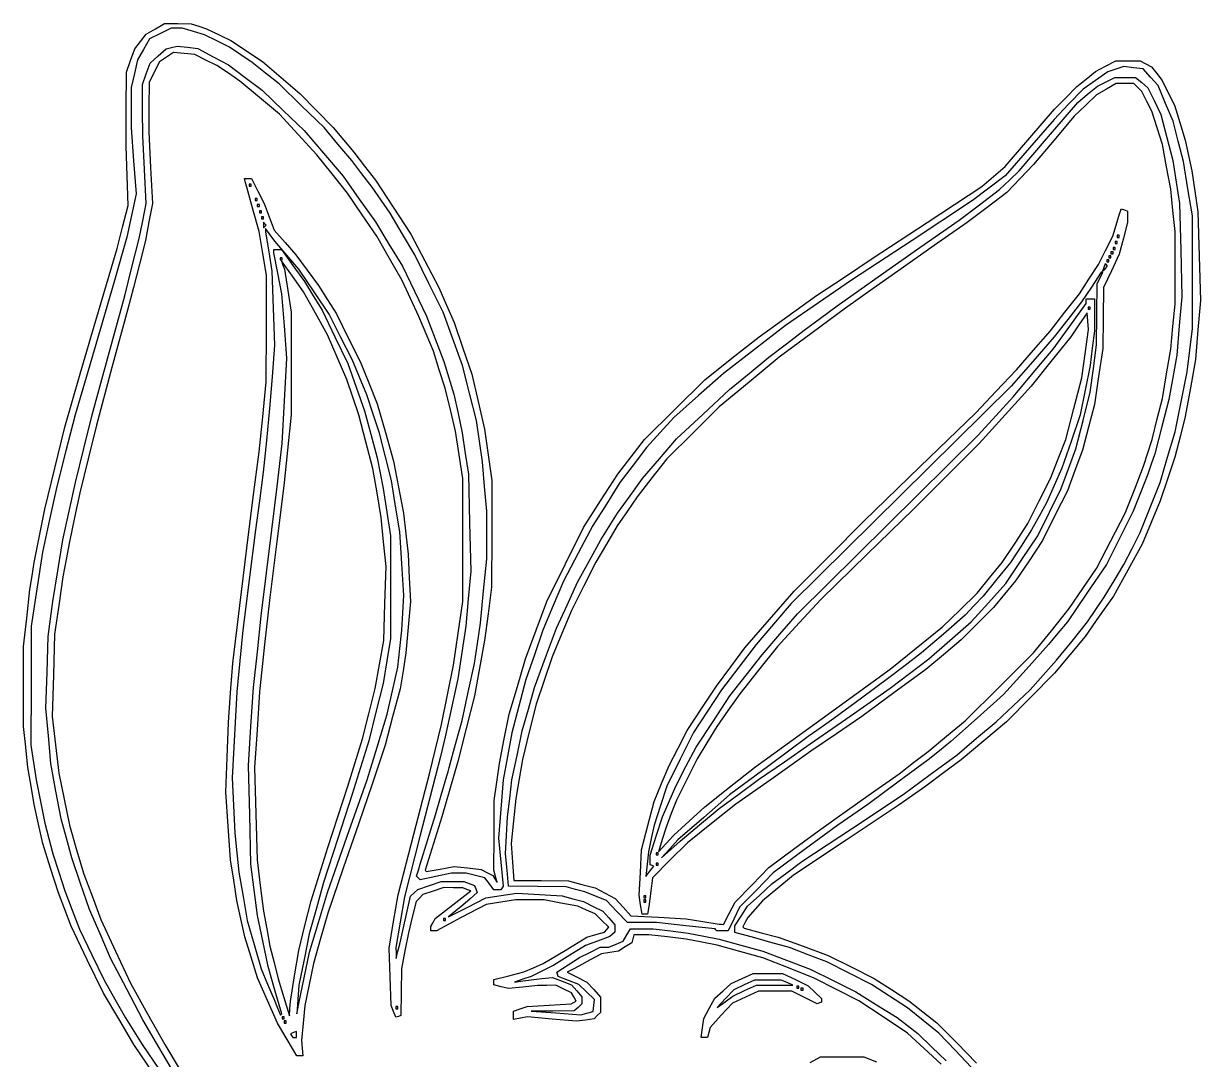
# Model space of a CAD drawing. Header units: millimetres. Extents: x 8 to 203, y 9 to 281.
# Drawn here: x 15.1 to 119.6, y 189.2 to 281.2 of the extents above; entities that cross this region are included whole.
import ezdxf

# ---------------------------------------------------------------- set-up
doc = ezdxf.new("R2010")
doc.units = ezdxf.units.MM
doc.layers.add('Capa_1', color=7, linetype='CONTINUOUS')

msp = doc.modelspace()

# ---------------------------------------------------------------- linework, layer by layer
at = {"layer": 'Capa_1', "color": 7}
for points in [[(28.403916, 185.40467), (24.924103, 190.5384), (23.574987, 192.81479), (22.22587, 195.09116), (20.781502, 198.067276), (19.337132, 201.043395), (18.777545, 202.528968), (18.217958, 204.01454), (17.526367, 206.199859), (16.834775, 208.385178), (16.449459, 210.11522), (16.064143, 211.845263), (15.78708, 213.484252), (15.510019, 215.123241), (15.317022, 216.944347), (15.124026, 218.765443), (15.122126, 222.316592), (15.120226, 225.86773), (15.405749, 228.403838), (15.691272, 230.939945), (15.883199, 232.137093), (16.075127, 233.33424), (16.535866, 235.701665), (16.996605, 238.069091), (17.888064, 241.711293), (18.779524, 245.353495), (20.162035, 250.088345), (21.544546, 254.823208), (22.484672, 258.010132), (23.424799, 261.197055), (23.910687, 263.109209), (24.396575, 265.021364), (24.314035, 267.661957), (24.231495, 270.302551), (24.240095, 273.58053), (24.248695, 276.858509), (24.631106, 277.894661), (25.013517, 278.930814), (25.5189, 279.588202), (26.024283, 280.24559), (26.826906, 280.712264), (27.629529, 281.178939), (28.818794, 281.172139), (30.008059, 281.165339), (30.694829, 280.944587), (31.381601, 280.723834), (32.482909, 280.181809), (33.584216, 279.639783), (34.960852, 278.720092), (36.337486, 277.800403), (37.989448, 276.387838), (39.64141, 274.975273), (41.123114, 273.458414), (42.604818, 271.941556), (43.524124, 270.848896), (44.443431, 269.756236), (45.409697, 268.509887), (46.375965, 267.263536), (47.94914, 264.878601), (49.522315, 262.493665), (50.765521, 260.115324), (52.008727, 257.736982), (52.677062, 256.189047), (53.345397, 254.641113), (54.138207, 252.350239), (54.931016, 250.059377), (55.493269, 247.615388), (56.055522, 245.171399), (56.377427, 242.895026), (56.699332, 240.618654), (56.694032, 235.883793), (56.688732, 231.148932), (56.375863, 228.781506), (56.062993, 226.414081), (55.611156, 223.955592), (55.15932, 221.497113), (54.428958, 218.583347), (53.698597, 215.669592), (52.976066, 213.211103), (52.253536, 210.752624), (51.522523, 208.385199), (50.791512, 206.017763), (50.839062, 205.963153), (50.886612, 205.908543), (52.124692, 206.122452), (53.362773, 206.336361), (54.556033, 206.215067), (55.74929, 206.093773), (56.267131, 205.828101), (56.784962, 205.562418), (56.980163, 205.243722), (57.175354, 204.925025), (57.035173, 205.471355), (56.894991, 206.017685), (56.904591, 209.113546), (56.914191, 212.209418), (57.143061, 213.848408), (57.371941, 215.487397), (57.81438, 217.672716), (58.25683, 219.858035), (58.974188, 222.316524), (59.691546, 224.775003), (60.645498, 227.324545), (61.59946, 229.874077), (63.22047, 233.152055), (64.841479, 236.430034), (66.361026, 238.79747), (67.880572, 241.164895), (69.07814, 242.712831), (70.275707, 244.260767), (72.946655, 246.907165), (75.617592, 249.553562), (78.026183, 251.459909), (80.434785, 253.366261), (82.982076, 255.199088), (85.529357, 257.031916), (88.007299, 258.677195), (90.48524, 260.322472), (95.349356, 263.522859), (100.21346, 266.723245), (101.245, 267.602315), (102.27654, 268.481384), (104.47062, 271.035365), (106.66471, 273.589345), (107.66077, 274.591084), (108.65682, 275.592822), (109.4828, 276.253689), (110.30878, 276.914554), (111.20799, 277.387299), (112.1072, 277.860045), (113.19029, 277.860045), (114.27337, 277.860045), (114.78487, 277.597615), (115.29638, 277.335185), (115.75955, 276.732593), (116.22272, 276.130001), (116.77615, 275.037342), (117.32958, 273.944681), (117.80644, 272.386603), (118.28331, 270.828524), (118.57268, 269.472844), (118.86205, 268.117165), (119.13675, 266.296065), (119.41146, 264.474966), (119.52097, 260.537327), (119.63049, 256.59969), (119.40555, 253.981841), (119.18063, 251.363995), (118.73265, 248.830152), (118.28467, 246.29632), (117.82239, 244.486973), (117.36011, 242.677616), (116.70673, 240.737543), (116.05336, 238.79747), (115.2475, 236.88531), (114.44164, 234.973161), (113.16951, 232.658709), (111.89738, 230.344257), (110.6452, 228.561231), (109.39302, 226.778215), (108.03075, 225.139226), (106.66849, 223.500237), (104.54229, 221.344104), (102.41608, 219.18797), (100.39702, 217.505337), (98.377954, 215.822703), (96.817761, 214.648474), (95.257578, 213.474256), (94.064496, 212.644983), (92.871414, 211.815709), (88.179529, 208.6906), (83.487644, 205.56548), (82.112519, 204.425763), (80.737394, 203.286036), (80.085381, 202.557589), (79.433367, 201.829153), (79.208461, 201.403807), (78.983544, 200.978461), (79.044274, 200.918371), (79.105004, 200.858281), (80.625243, 200.473301), (82.145482, 200.08831), (84.356848, 199.271954), (86.568224, 198.455609), (88.618482, 197.437166), (90.668741, 196.41872), (92.208371, 195.42388), (93.748012, 194.42904), (94.990222, 193.44569), (96.232432, 192.46234), (97.98642, 190.68082), (99.740409, 188.8993)], [(99.265413, 188.53669), (97.837975, 190.0409), (96.410537, 191.54511), (95.008786, 192.66674), (93.607047, 193.78838), (92.018278, 194.8259), (90.429519, 195.86341), (88.439032, 196.86708), (86.448546, 197.870743), (84.796585, 198.508085), (83.144624, 199.145427), (81.492663, 199.613393), (79.840702, 200.081349), (79.0606, 200.280138), (78.280509, 200.478926), (78.280509, 200.773963), (78.280509, 201.0697), (78.847052, 201.945637), (79.413584, 202.821575), (80.495475, 203.815352), (81.577377, 204.809129), (82.911652, 205.799555), (84.245928, 206.789982), (88.742931, 209.763339), (93.239945, 212.736697), (95.626109, 214.502462), (98.012283, 216.268237), (99.756011, 217.727539), (101.49975, 219.186842), (102.99711, 220.615532), (104.49446, 222.044222), (105.67483, 223.346798), (106.85519, 224.649375), (108.22897, 226.351607), (109.60274, 228.053849), (110.34761, 229.150097), (111.09247, 230.246356), (111.95996, 231.69964), (112.82745, 233.152923), (113.55332, 234.582544), (114.27918, 236.012154), (115.17011, 238.224735), (116.06104, 240.437327), (116.71759, 242.680035), (117.37416, 244.922743), (117.91019, 247.597003), (118.44623, 250.271263), (118.69168, 252.183412), (118.93713, 254.095569), (118.92713, 259.103592), (118.91713, 264.111614), (118.51924, 266.515634), (118.12135, 268.919654), (117.66067, 270.722768), (117.19999, 272.525881), (116.53783, 274.095255), (115.87567, 275.664628), (115.20341, 276.415927), (114.53113, 277.167226), (113.68102, 277.262156), (112.83092, 277.357086), (112.12084, 277.129935), (111.41076, 276.902783), (110.30865, 276.129799), (109.20654, 275.356817), (107.92248, 274.012316), (106.63842, 272.667815), (104.46108, 270.157901), (102.28373, 267.647987), (100.84001, 266.557602), (99.396283, 265.467219), (94.02334, 261.93273), (88.650397, 258.39824), (85.713577, 256.392241), (82.776756, 254.386241), (80.023481, 252.254098), (77.270216, 250.121948), (75.063592, 248.169351), (72.856968, 246.216764), (71.652805, 244.87498), (70.448654, 243.533196), (69.266184, 241.98526), (68.083714, 240.437324), (66.87643, 238.525175), (65.669146, 236.613016), (64.375603, 234.151228), (63.082049, 231.689439), (62.159688, 229.50743), (61.237326, 227.32541), (60.478608, 225.140091), (59.719879, 222.954772), (59.094555, 220.587346), (58.469231, 218.219921), (58.092956, 216.125655), (57.716681, 214.031389), (57.504283, 211.441326), (57.291896, 208.851253), (57.501737, 206.726239), (57.711588, 204.601226), (57.614208, 204.444872), (57.516828, 204.288507), (57.19538, 204.288507), (56.873625, 204.288507), (56.485054, 204.809964), (56.096474, 205.33141), (55.267946, 205.5384), (54.439417, 205.74539), (53.778711, 205.74539), (53.118047, 205.74539), (51.72488, 205.459882), (50.331713, 205.174373), (50.174209, 205.330645), (50.016703, 205.486916), (50.18012, 206.025893), (50.343535, 206.564879), (51.021959, 208.750198), (51.700383, 210.935517), (52.210646, 212.66557), (52.72091, 214.395613), (52.81806, 214.759826), (52.91522, 215.124049), (53.487694, 217.218315), (54.060167, 219.31258), (54.609026, 221.835264), (55.157885, 224.357947), (55.430111, 226.156166), (55.702335, 227.954385), (55.978117, 230.810544), (56.253898, 233.666703), (56.251798, 235.777248), (56.249698, 237.887792), (56.060496, 240.073111), (55.871282, 242.25843), (55.600689, 244.093602), (55.330084, 245.928773), (54.707881, 248.372163), (54.086688, 250.816576), (53.229302, 253.184002), (52.371489, 255.551432), (51.121014, 258.10097), (49.87054, 260.650509), (48.770342, 262.494874), (47.670146, 264.339239), (46.87895, 265.499688), (46.087753, 266.660137), (45.175288, 267.843851), (44.262823, 269.027565), (43.032775, 270.484445), (41.802728, 271.941324), (39.804363, 273.887993), (37.805997, 275.834662), (36.612913, 276.77739), (35.419831, 277.720118), (34.410298, 278.402469), (33.400766, 279.084819), (32.299458, 279.635597), (31.19815, 280.186375), (30.201192, 280.480015), (29.204232, 280.773656), (28.722932, 280.773656), (28.241633, 280.773656), (27.279919, 280.298177), (26.318207, 279.822699), (25.779923, 278.8876), (25.24164, 277.952502), (24.961859, 276.732063), (24.682079, 275.511624), (24.679379, 273.726474), (24.676679, 271.941324), (24.897923, 268.998794), (25.119167, 266.056262), (24.712368, 264.132757), (24.305569, 262.209251), (23.126085, 258.151902), (21.946603, 254.094552), (20.820914, 250.270246), (19.695227, 246.445938), (18.879046, 243.259012), (18.062867, 240.072087), (17.437497, 237.158332), (16.812128, 234.244566), (16.29933, 230.966588), (15.786532, 227.688609), (15.783232, 222.407429), (15.779832, 217.126238), (16.016626, 215.578302), (16.25342, 214.030366), (16.625367, 212.118217), (16.997314, 210.206057), (17.366581, 208.840238), (17.735848, 207.474409), (18.258649, 205.835419), (18.781449, 204.19643), (19.442461, 202.483049), (20.103475, 200.769678), (21.193175, 198.509543), (22.282875, 196.24941), (23.2319, 194.57751), (24.180926, 192.90563), (24.923776, 191.72191), (25.666626, 190.53819), (27.606403, 187.66222)], [(29.148963, 186.89607), (27.437099, 189.80983), (25.725235, 192.72358), (24.290819, 195.46646), (22.856402, 198.209333), (21.920665, 200.372975), (20.984929, 202.536617), (20.192757, 204.831191), (19.400585, 207.125766), (18.929072, 208.848062), (18.457559, 210.570358), (18.001329, 213.028847), (17.5451, 215.487326), (17.325342, 217.945815), (17.105583, 220.404294), (17.213049, 223.591219), (17.320513, 226.778144), (17.520907, 228.32608), (17.721299, 229.874006), (18.169108, 232.605655), (18.616916, 235.337303), (19.179478, 237.886846), (19.74204, 240.436388), (20.479525, 243.441196), (21.21701, 246.446015), (22.662127, 251.727206), (24.107244, 257.008388), (24.746329, 259.557927), (25.385413, 262.107466), (25.700405, 263.6554), (26.015397, 265.203334), (25.858876, 268.208148), (25.702355, 271.212962), (25.697255, 273.489336), (25.692155, 275.76571), (26.024007, 276.710402), (26.35586, 277.655095), (27.074497, 278.299243), (27.793135, 278.94339), (28.271985, 279.06263), (28.750836, 279.18187), (29.67058, 279.073795), (30.590325, 278.965721), (31.952543, 278.23672), (33.31476, 277.507719), (34.808873, 276.379279), (36.302985, 275.25084), (38.165935, 273.470587), (40.028885, 271.690335), (41.762456, 269.665138), (43.496026, 267.639941), (44.934427, 265.602143), (46.372827, 263.564345), (47.566047, 261.599583), (48.759266, 259.63482), (49.829536, 257.411055), (50.899805, 255.187289), (51.66922, 253.18408), (52.438636, 251.180877), (52.887325, 249.723994), (53.336014, 248.267111), (53.700438, 246.562738), (54.064863, 244.858365), (54.345968, 243.0116), (54.627072, 241.164824), (54.72976, 236.859953), (54.832448, 232.555071), (54.609571, 230.121879), (54.386693, 227.688687), (54.028717, 225.344314), (53.670739, 222.999942), (53.121672, 220.427347), (52.572605, 217.854751), (52.1325, 216.124709), (51.692394, 214.394666), (50.315451, 209.022422), (48.938507, 203.650178), (48.557551, 201.396517), (48.176594, 199.142846), (48.195574, 198.664868), (48.214534, 198.18688), (48.368482, 198.824274), (48.52243, 199.461657), (49.00135, 201.581664), (49.480269, 203.701682), (49.811667, 203.999239), (50.143064, 204.296796), (51.174307, 204.656397), (52.205551, 205.016007), (53.207719, 205.016007), (54.209888, 205.016007), (54.685419, 204.836631), (55.16095, 204.657255), (55.278493, 204.353348), (55.396037, 204.049441), (54.769024, 203.484422), (54.14201, 202.919415), (53.499581, 202.405456), (52.857152, 201.891487), (54.509113, 202.721474), (56.16107, 203.551461), (57.537708, 203.760685), (58.914346, 203.969898), (60.933408, 203.858109), (62.95247, 203.746319), (63.900264, 203.491248), (64.848046, 203.236177), (65.706896, 202.810614), (66.565746, 202.385051), (67.099388, 201.782035), (67.633029, 201.17903), (67.633029, 200.843444), (67.633029, 200.507859), (67.401368, 200.317096), (67.169697, 200.126343), (66.099557, 199.729097), (65.029418, 199.331851), (63.622799, 198.466287), (62.21619, 197.600733), (61.207698, 197.090208), (60.199205, 196.57968), (59.465003, 196.33244), (58.73079, 196.0852), (59.465003, 196.18697), (60.199205, 196.28873), (61.141203, 196.39607), (62.083211, 196.50341), (62.937714, 196.17963), (63.792205, 195.85586), (64.244212, 195.3229), (64.696209, 194.78995), (64.696209, 194.46793), (64.696209, 194.1459), (64.360538, 193.84451), (64.024879, 193.54312), (62.112042, 193.51672), (60.199205, 193.49032), (62.401823, 193.3421), (64.604431, 193.19389), (65.155088, 193.33342), (65.705745, 193.47295), (65.759865, 194.00937), (65.813985, 194.54578), (65.117414, 195.216), (64.420844, 195.88623), (63.511364, 196.23794), (62.601873, 196.58966), (62.536673, 196.78377), (62.471463, 196.97788), (63.485943, 197.62174), (64.500434, 198.265597), (65.418192, 198.727017), (66.335951, 199.188427), (66.71506, 199.188427), (67.094158, 199.188427), (67.734846, 199.454026), (68.375544, 199.719626), (68.692601, 200.272368), (69.009658, 200.82512), (70.024, 200.82612), (71.038352, 200.82712), (72.593719, 200.635385), (74.149086, 200.44365), (75.525724, 200.165774), (76.902361, 199.887909), (78.829646, 199.359264), (80.75694, 198.83062), (82.867781, 198.033935), (84.978621, 197.237261), (87.008433, 196.22544), (89.038256, 195.21362), (90.863012, 194.07821), (92.687768, 192.94279), (93.605526, 192.22878), (94.523285, 191.51477), (95.78821, 190.29789), (97.053124, 189.08102)], [(96.60577, 188.80369), (95.104975, 190.18128), (93.604191, 191.55886), (91.454558, 192.98715), (89.304935, 194.41545), (87.310911, 195.42741), (85.316898, 196.43936), (83.036246, 197.340592), (80.755594, 198.241827), (78.736532, 198.802274), (76.71747, 199.362721), (75.340832, 199.635301), (73.964195, 199.907872), (72.312234, 200.093112), (70.660273, 200.278342), (69.993364, 200.279342), (69.326456, 200.280342), (69.232906, 199.925272), (69.139356, 199.570201), (68.538602, 199.207726), (67.937847, 198.84525), (67.188259, 198.725239), (66.438672, 198.605227), (65.429135, 198.054792), (64.41961, 197.504366), (63.913787, 197.239501), (63.407953, 196.97463), (64.280888, 196.52691), (65.153812, 196.07918), (65.750358, 195.41777), (66.346894, 194.75636), (66.346894, 194.07127), (66.346894, 193.38618), (66.069376, 193.11084), (65.791858, 192.8355), (65.011447, 192.71938), (64.231035, 192.60328), (62.056385, 192.80406), (59.881735, 193.00484), (59.259736, 192.88907), (58.637746, 192.7733), (58.637746, 193.13997), (58.637746, 193.50665), (59.234282, 193.71754), (59.830828, 193.92844), (61.79063, 194.03511), (63.750442, 194.14177), (63.966313, 194.27414), (64.182184, 194.40651), (63.986024, 194.77015), (63.789875, 195.13378), (63.095211, 195.4692), (62.400547, 195.80461), (61.574567, 195.79661), (60.748587, 195.78861), (59.463727, 195.64776), (58.178867, 195.50691), (57.536432, 195.67496), (56.894008, 195.843), (56.894008, 196.07975), (56.894008, 196.31652), (58.226333, 196.65221), (59.558669, 196.98791), (60.408974, 197.361087), (61.259289, 197.734267), (63.206551, 198.902921), (65.153812, 200.071586), (65.936088, 200.297088), (66.718363, 200.522591), (66.902154, 200.742323), (67.085955, 200.962044), (66.48699, 201.552566), (65.888015, 202.143088), (65.110225, 202.479636), (64.332434, 202.816173), (62.841442, 203.096789), (61.35046, 203.377406), (60.07521, 203.377406), (58.799897, 203.377406), (57.496977, 203.176838), (56.194058, 202.976271), (53.986229, 201.811009), (51.778397, 200.645757), (51.538182, 200.645757), (51.296861, 200.645757), (51.296861, 200.839078), (51.296861, 201.03316), (51.482346, 201.37702), (51.667832, 201.720879), (53.251048, 202.94744), (54.834263, 204.17399), (54.488084, 204.308853), (54.141905, 204.443706), (53.291115, 204.456526), (52.440324, 204.469346), (51.506032, 204.169969), (50.571739, 203.870602), (50.278852, 203.549505), (49.985964, 203.228409), (49.638128, 201.847408), (49.290291, 200.466416), (48.982925, 198.871206), (48.67556, 197.276006), (48.6515, 195.19561), (48.62744, 193.11521), (48.403088, 193.04111), (48.178736, 192.96691), (47.968722, 193.48253), (47.758707, 193.99813), (47.672407, 196.54766), (47.586107, 199.097205), (47.986995, 201.46463), (48.387884, 203.832066), (49.77176, 209.2043), (51.155636, 214.576544), (51.693257, 216.761863), (52.230876, 218.947182), (52.765387, 221.587778), (53.299899, 224.228373), (53.716454, 227.051075), (54.133008, 229.873777), (54.137508, 235.337075), (54.142008, 240.800372), (53.808996, 242.894638), (53.475982, 244.988904), (53.022353, 246.901053), (52.568724, 248.813212), (52.039509, 250.452201), (51.510295, 252.091191), (50.873378, 253.639126), (50.236462, 255.18706), (49.489046, 256.783135), (48.741629, 258.379209), (47.615889, 260.334278), (46.490148, 262.289346), (45.193472, 264.2015), (43.896797, 266.113655), (42.524656, 267.824508), (41.152517, 269.535362), (39.498482, 271.340038), (37.844447, 273.144715), (36.081458, 274.61067), (34.318467, 276.076625), (33.308935, 276.760865), (32.299403, 277.445104), (31.310556, 277.941328), (30.321709, 278.437552), (29.383267, 278.530272), (28.444825, 278.622992), (27.814932, 278.195848), (27.18504, 277.768703), (26.727708, 276.858153), (26.270376, 275.947603), (26.256286, 273.762284), (26.242196, 271.576965), (26.403338, 268.390042), (26.56448, 265.203118), (26.253085, 263.564129), (25.94169, 261.925139), (25.417448, 259.830876), (24.893206, 257.736612), (24.618296, 256.735007), (24.343385, 255.733403), (22.97199, 250.634322), (21.600597, 245.535248), (20.861248, 242.530429), (20.121901, 239.525621), (19.655284, 237.340302), (19.188668, 235.154983), (18.905872, 233.607047), (18.623077, 232.059111), (18.247007, 229.509579), (17.870937, 226.960036), (17.766981, 223.317835), (17.663024, 219.675633), (17.959624, 217.152618), (18.256223, 214.629594), (18.723529, 212.326704), (19.190836, 210.023814), (19.834621, 207.838495), (20.478407, 205.653176), (21.229828, 203.649963), (21.981251, 201.646751), (23.294515, 198.824049), (24.607781, 196.00135), (26.142283, 193.2697), (27.676787, 190.53805), (29.037033, 188.26871)], [(84.977533, 188.95789), (85.895292, 189.44556), (87.822576, 189.44556), (89.749871, 189.44556), (90.851174, 188.99992)]]:
    msp.add_lwpolyline(points, dxfattribs=at)
for points in [[(77.186773, 200.645295), (76.688248, 200.645295), (76.608448, 200.724515), (76.528648, 200.803735), (73.924333, 201.088737), (71.320019, 201.373749), (70.03762, 201.373749), (68.755222, 201.373749), (67.81658, 202.358425), (66.87795, 203.343101), (65.924797, 203.715494), (64.971634, 204.087878), (64.145653, 204.316049), (63.319673, 204.544209), (60.749953, 204.565929), (58.180245, 204.587749), (58.054415, 206.031083), (57.928585, 207.474418), (58.017445, 209.113407), (58.106305, 210.752396), (58.296925, 212.391386), (58.487556, 214.030375), (58.942738, 216.215694), (59.397931, 218.401013), (59.95123, 220.313162), (60.50453, 222.225321), (61.024981, 223.682204), (61.545433, 225.139076), (62.003417, 226.322789), (62.461412, 227.506512), (63.393938, 229.550815), (64.326463, 231.595117), (65.36058, 233.466176), (66.394707, 235.337235), (67.132148, 236.520948), (67.86959, 237.704661), (68.978437, 239.252597), (70.087284, 240.800533), (71.602281, 242.551715), (73.117289, 244.302887), (75.46875, 246.497969), (77.820223, 248.69304), (79.563951, 250.124916), (81.30769, 251.556801), (82.867883, 252.752182), (84.428066, 253.947567), (85.896471, 255.036299), (87.364887, 256.12503), (89.292171, 257.48707), (91.219466, 258.84911), (94.706933, 261.287673), (98.194411, 263.726237), (99.996057, 265.080041), (101.7977, 266.433847), (102.66248, 267.275434), (103.52726, 268.117021), (106.12998, 271.143792), (108.7327, 274.170563), (109.61252, 274.898099), (110.49235, 275.625637), (111.26514, 276.01433), (112.03792, 276.403023), (112.9489, 276.403023), (113.85988, 276.403023), (114.41538, 275.939282), (114.97086, 275.475543), (115.53809, 274.284439), (116.1053, 273.093336), (116.63451, 271.056982), (117.16372, 269.020628), (117.46722, 267.111945), (117.77072, 265.203262), (117.87321, 261.067284), (117.97571, 256.931305), (117.75272, 254.329217), (117.52973, 251.727128), (117.17452, 249.766608), (116.81931, 247.806088), (116.19493, 245.39597), (115.57054, 242.985852), (115.25962, 242.075299), (114.9487, 241.164756), (114.30287, 239.525767), (113.65702, 237.886778), (112.47026, 235.519342), (111.28349, 233.151916), (109.54666, 230.602374), (107.80983, 228.052842), (106.9743, 227.051236), (106.13877, 226.049629), (104.14238, 223.827058), (102.14599, 221.604486), (99.803072, 219.520997), (97.460166, 217.437508), (96.450629, 216.628433), (95.441104, 215.819348), (92.763955, 213.832197), (90.086806, 211.845056), (88.752073, 210.934503), (87.41735, 210.02396), (84.546054, 207.909672), (81.674748, 205.795383), (80.19228, 204.259113), (78.709811, 202.722833), (78.197563, 201.684057), (77.685315, 200.645291)], [(77.085981, 201.217387), (77.269527, 201.192467), (77.7918, 202.184176), (78.314074, 203.175885), (79.810862, 204.718805), (81.307661, 206.261725), (83.610975, 207.96072), (85.9143, 209.659715), (86.639574, 210.172525), (87.364848, 210.685346), (90.118123, 212.635482), (92.871388, 214.585618), (94.156248, 215.570284), (95.441107, 216.55495), (97.093068, 217.921245), (98.745029, 219.287529), (101.7819, 222.304345), (104.81877, 225.321171), (106.3916, 227.281556), (107.96443, 229.241942), (109.17663, 231.025578), (110.38882, 232.809203), (111.66935, 235.256926), (112.94986, 237.704639), (113.76012, 239.798904), (114.57039, 241.89317), (114.94977, 243.076883), (115.32914, 244.260596), (115.79206, 246.081691), (116.25496, 247.902798), (116.62875, 250.088117), (117.00253, 252.273436), (117.18885, 254.276643), (117.37518, 256.279852), (117.37533, 259.493008), (117.37549, 262.706164), (117.1885, 264.592086), (117.00153, 266.478008), (116.62839, 268.455998), (116.25526, 270.433989), (115.78444, 271.916087), (115.31363, 273.398184), (114.86988, 274.269426), (114.42613, 275.140667), (114.06529, 275.498668), (113.70446, 275.856669), (112.92436, 275.855269), (112.14427, 275.853869), (111.27841, 275.354552), (110.41256, 274.855236), (109.41679, 273.899119), (108.42102, 272.943001), (106.61162, 270.806368), (104.80223, 268.669735), (103.61221, 267.424325), (102.42221, 266.178917), (100.67539, 264.854926), (98.928574, 263.530936), (95.991754, 261.472895), (93.054944, 259.414855), (90.577002, 257.66879), (88.099061, 255.922727), (85.16224, 253.736234), (82.225409, 251.549739), (79.563923, 249.350737), (76.902425, 247.151746), (74.571111, 244.845309), (72.239797, 242.538871), (70.922431, 240.850281), (69.605064, 239.16169), (68.723446, 237.868132), (67.841817, 236.574574), (66.883934, 234.965577), (65.926061, 233.356591), (64.853258, 231.216571), (63.780455, 229.076541), (62.927817, 227.016829), (62.075168, 224.957116), (61.358162, 222.862851), (60.641167, 220.768595), (60.027819, 218.310106), (59.41446, 215.851627), (59.123698, 214.121575), (58.832936, 212.391532), (58.629574, 210.38833), (58.4262, 208.385117), (58.546575, 206.746128), (58.66695, 205.107139), (61.085066, 205.095349), (63.503182, 205.083559), (64.696264, 204.761398), (65.889345, 204.439247), (66.768268, 203.966482), (67.64718, 203.493717), (68.35431, 202.732599), (69.061439, 201.971481), (71.513522, 201.836773), (73.965605, 201.702055), (75.43402, 201.47225), (76.902425, 201.242445)], [(39.658078, 189.53659), (39.400546, 189.53659), (38.543032, 190.98779), (37.685517, 192.43899), (36.788076, 194.4532), (35.890635, 196.46742), (35.324994, 198.286019), (34.759352, 200.104622), (34.405085, 201.715057), (34.05082, 203.325501), (33.78195, 205.126791), (33.513079, 206.928082), (33.295589, 209.932901), (33.0781, 212.937709), (33.196562, 216.033581), (33.315024, 219.129453), (33.510424, 221.770049), (33.705823, 224.410634), (34.325461, 229.509718), (34.9451, 234.608793), (35.489229, 238.888377), (36.033358, 243.167962), (36.355142, 246.263824), (36.676927, 249.359696), (36.685127, 254.094555), (36.693327, 258.829413), (36.36802, 260.775297), (36.042713, 262.721181), (35.488368, 264.69066), (34.934025, 266.66014), (34.839855, 267.039535), (34.745675, 267.418931), (35.049352, 267.418931), (35.353029, 267.418931), (35.915476, 266.31348), (36.477923, 265.20803), (36.92627, 264.026236), (37.374616, 262.844443), (38.339726, 261.747478), (39.304836, 260.650512), (40.308186, 259.284688), (41.311536, 257.918863), (42.104291, 256.659513), (42.897047, 255.400162), (43.960456, 253.290479), (45.023864, 251.180792), (45.780301, 249.294726), (46.536736, 247.40865), (47.259188, 244.872418), (47.981639, 242.336197), (48.428111, 240.020431), (48.874582, 237.704665), (49.069462, 235.883559), (49.26434, 234.062463), (49.369905, 231.968197), (49.47547, 229.873931), (49.275514, 227.597559), (49.075558, 225.321187), (48.817019, 223.720123), (48.558481, 222.119048), (47.897022, 219.622644), (47.235564, 217.126241), (46.063814, 213.666156), (44.892065, 210.20606), (43.514691, 206.199646), (42.137317, 202.193231), (41.498627, 199.969594), (40.859936, 197.745946), (40.484766, 195.87212), (40.109596, 193.99828), (39.951275, 192.45035), (39.792955, 190.90241), (39.854225, 190.2195), (39.915505, 189.53659)], [(35.236213, 266.751195), (35.327993, 266.751195), (35.327993, 266.842245), (35.327993, 266.933295), (35.236213, 266.933295), (35.144433, 266.933295), (35.144433, 266.842245), (35.144433, 266.751195)], [(35.786867, 265.476425), (35.878647, 265.476425), (35.878647, 265.567475), (35.878647, 265.658525), (35.786867, 265.658525), (35.695087, 265.658525), (35.695087, 265.567475), (35.695087, 265.476425)], [(35.970419, 264.930095), (36.062199, 264.930095), (36.062199, 265.021145), (36.062199, 265.112195), (35.970419, 265.112195), (35.878639, 265.112195), (35.878639, 265.021145), (35.878639, 264.930095)], [(36.153969, 264.383765), (36.245749, 264.383765), (36.245749, 264.474815), (36.245749, 264.565865), (36.153969, 264.565865), (36.062189, 264.565865), (36.062189, 264.474815), (36.062189, 264.383765)], [(70.289691, 202.102167), (70.04175, 202.102167), (69.912553, 202.956944), (69.783357, 203.811711), (69.892384, 205.825173), (70.001412, 207.838635), (70.559613, 209.985439), (71.117803, 212.132233), (71.778255, 213.718684), (72.438706, 215.305145), (73.247459, 216.861789), (74.056211, 218.418433), (75.351363, 220.39246), (76.646504, 222.366487), (77.91535, 224.063527), (79.184196, 225.760567), (81.366325, 228.272526), (83.548455, 230.784484), (86.649738, 233.900079), (89.751022, 237.015684), (94.720351, 241.821866), (99.689669, 246.628047), (101.49464, 248.540207), (103.2996, 250.452355), (104.80015, 252.182398), (106.3007, 253.912446), (107.59224, 255.551435), (108.88378, 257.190424), (109.72576, 258.484549), (110.56775, 259.778672), (111.20109, 261.034087), (111.83445, 262.289501), (112.14442, 263.291106), (112.45439, 264.292711), (112.52179, 264.517278), (112.58919, 264.741845), (112.87146, 264.634377), (113.15374, 264.526908), (113.15374, 264.029192), (113.15374, 263.531477), (112.78877, 262.115688), (112.42381, 260.699899), (111.71719, 259.218326), (111.01056, 257.736754), (110.98336, 255.039363), (110.95606, 252.341969), (110.58658, 249.849226), (110.21709, 247.356483), (109.68091, 245.338419), (109.14471, 243.320355), (108.47704, 241.514111), (107.80937, 239.707867), (106.71328, 237.492617), (105.6172, 235.277358), (104.41141, 233.486192), (103.20561, 231.695037), (102.22997, 230.511325), (101.25433, 229.327602), (99.816062, 227.891145), (98.377799, 226.454698), (96.816082, 225.138956), (95.254375, 223.823214), (92.410611, 221.749499), (89.566837, 219.675783), (87.305864, 218.127847), (85.044891, 216.579911), (81.707802, 214.233263), (78.370712, 211.886625), (76.218778, 210.1731), (74.066854, 208.459563), (72.516388, 206.900365), (70.965922, 205.341176), (70.851972, 204.404581), (70.738022, 203.467997), (70.637763, 202.785087), (70.537504, 202.102167)], [(36.337521, 263.837435), (36.429301, 263.837435), (36.429301, 263.928485), (36.429301, 264.019535), (36.337521, 264.019535), (36.245741, 264.019535), (36.245741, 263.928485), (36.245741, 263.837435)], [(36.551664, 263.169699), (36.674032, 263.291106), (36.551664, 263.412512), (36.429297, 263.533919), (36.429297, 263.291106), (36.429297, 263.048293)], [(37.994957, 193.21676), (38.046717, 193.26986), (37.439247, 195.36412), (36.831776, 197.458389), (36.366528, 199.734761), (35.90128, 202.011133), (35.604946, 204.287516), (35.308612, 206.563888), (35.201307, 210.934526), (35.094, 215.305164), (35.312818, 218.765249), (35.531635, 222.225334), (35.881797, 225.412259), (36.231957, 228.599185), (36.706229, 232.423493), (37.180501, 236.247801), (37.628448, 240.07211), (38.076396, 243.896418), (38.288129, 247.688179), (38.499862, 251.47994), (38.28511, 254.335191), (38.069933, 257.190443), (37.709088, 259.011542), (37.348242, 260.832641), (37.347632, 260.969224), (37.347021, 261.105806), (37.68462, 261.105806), (38.02222, 261.105806), (39.040514, 259.694454), (40.05881, 258.283103), (40.844655, 257.008333), (41.6305, 255.733564), (42.771989, 253.366135), (43.913478, 250.998705), (44.656017, 248.904439), (45.398554, 246.810173), (45.954953, 244.715918), (46.511353, 242.621652), (46.783354, 241.255822), (47.055357, 239.890003), (47.377596, 237.795737), (47.699835, 235.701471), (47.708735, 231.148727), (47.717635, 226.595972), (47.383878, 224.59277), (47.050121, 222.589557), (46.413994, 220.040015), (45.777867, 217.490483), (45.036759, 215.123047), (44.295653, 212.755622), (43.031625, 208.84026), (41.767598, 204.924899), (41.127222, 202.648516), (40.486847, 200.372144), (40.030427, 198.095772), (39.574008, 195.8194), (39.481988, 194.54463), (39.389968, 193.26986), (39.475778, 193.72513), (39.561588, 194.18041), (40.035272, 196.45678), (40.508956, 198.733155), (41.310178, 201.381838), (42.111401, 204.030521), (43.869691, 209.030455), (45.627983, 214.030388), (46.517142, 216.944153), (47.4063, 219.857909), (47.876005, 221.952174), (48.345708, 224.04644), (48.527162, 225.685429), (48.708614, 227.324419), (48.803164, 228.862468), (48.897714, 230.400516), (48.719621, 233.233106), (48.541529, 236.065695), (48.161994, 238.342067), (47.782459, 240.618439), (47.250987, 242.712705), (46.719516, 244.806971), (46.160266, 246.508727), (45.601014, 248.210484), (44.945421, 249.786706), (44.289826, 251.362928), (43.278597, 253.366135), (42.267367, 255.369344), (40.924142, 257.372553), (39.580918, 259.375762), (38.509842, 260.618285), (37.438766, 261.860808), (37.025776, 262.420788), (36.612784, 262.980767), (36.616084, 262.817254), (36.619384, 262.653741), (36.895434, 260.923696), (37.171485, 259.193652), (37.28416, 255.915673), (37.396833, 252.637695), (37.184624, 249.814992), (36.972415, 246.99229), (36.692752, 244.169588), (36.413089, 241.346875), (36.063304, 238.797344), (35.713518, 236.247801), (35.16065, 231.78611), (34.607783, 227.324419), (34.32739, 224.59277), (34.046997, 221.861121), (33.846742, 218.036813), (33.646488, 214.212505), (33.760297, 211.754016), (33.874105, 209.295537), (34.061061, 207.565494), (34.248018, 205.835442), (34.60896, 203.694594), (34.969901, 201.553747), (35.593495, 199.41501), (36.21709, 197.276282), (36.791314, 195.91045), (37.365539, 194.54463), (37.654575, 193.85416), (37.943612, 193.16369)], [(112.32825, 262.198446), (112.41995, 262.198446), (112.41995, 262.289496), (112.41995, 262.380546), (112.32825, 262.380546), (112.23655, 262.380546), (112.23655, 262.289496), (112.23655, 262.198446)], [(111.96115, 261.105787), (112.05285, 261.105787), (112.05285, 261.196837), (112.05285, 261.287887), (111.96115, 261.287887), (111.86945, 261.287887), (111.86945, 261.196837), (111.86945, 261.105787)], [(112.1447, 261.652116), (112.2364, 261.652116), (112.2364, 261.743166), (112.2364, 261.834216), (112.1447, 261.834216), (112.053, 261.834216), (112.053, 261.743166), (112.053, 261.652116)], [(37.989483, 260.195238), (38.081263, 260.195238), (38.081263, 260.286288), (38.081263, 260.377338), (37.989483, 260.377338), (37.897703, 260.377338), (37.897703, 260.286288), (37.897703, 260.195238)], [(111.59404, 260.377347), (111.68574, 260.377347), (111.68574, 260.468397), (111.68574, 260.559447), (111.59404, 260.559447), (111.50234, 260.559447), (111.50234, 260.468397), (111.50234, 260.377347)], [(111.7776, 260.741568), (111.8693, 260.741568), (111.8693, 260.832618), (111.8693, 260.923668), (111.7776, 260.923668), (111.6859, 260.923668), (111.6859, 260.832618), (111.6859, 260.741568)], [(38.77721, 193.72511), (38.8312, 194.3625), (39.196149, 196.63357), (39.561099, 198.904651), (40.112165, 201.095266), (40.663232, 203.28589), (41.404161, 205.653316), (42.145092, 208.020741), (43.033864, 210.75239), (43.922636, 213.484039), (44.569769, 215.578305), (45.216902, 217.67257), (45.78273, 219.90838), (46.34856, 222.14419), (46.727203, 224.279018), (47.105845, 226.413846), (47.206253, 229.691825), (47.306661, 232.969803), (47.093197, 235.155122), (46.879735, 237.340441), (46.509417, 239.507175), (46.1391, 241.673899), (45.516276, 244.05992), (44.893452, 246.445941), (44.354217, 248.008863), (43.814983, 249.571785), (42.96853, 251.561397), (42.122075, 253.551004), (41.046199, 255.461769), (39.970321, 257.372534), (39.000636, 258.738358), (38.03095, 260.104182), (38.15805, 259.74372), (38.285149, 259.383257), (38.581144, 257.467345), (38.877139, 255.551435), (38.879339, 250.998685), (38.881539, 246.445941), (38.565224, 243.296516), (38.248907, 240.147103), (37.613171, 235.192634), (36.977435, 230.238155), (36.530481, 226.049623), (36.083529, 221.861102), (35.863607, 218.49207), (35.643686, 215.123028), (35.750427, 211.02556), (35.857167, 206.928082), (36.137009, 204.65171), (36.41685, 202.375337), (36.710001, 200.827401), (37.003152, 199.279465), (37.363925, 197.822593), (37.724698, 196.36571), (38.223946, 194.72672), (38.723193, 193.08773)], [(111.15794, 259.418235), (111.38602, 259.642837), (111.28331, 259.744781), (111.1806, 259.846724), (111.05527, 259.520178), (110.92996, 259.193632)], [(111.4105, 260.013127), (111.5022, 260.013127), (111.5022, 260.104177), (111.5022, 260.195227), (111.4105, 260.195227), (111.3188, 260.195227), (111.3188, 260.104177), (111.3188, 260.013127)], [(70.73743, 205.926486), (71.102848, 206.381752), (70.928359, 206.442462), (70.75387, 206.503172), (70.75387, 206.926853), (70.75387, 207.350534), (71.309023, 209.051463), (71.864166, 210.752413), (72.45059, 212.118232), (73.037004, 213.484061), (73.941828, 215.214104), (74.846641, 216.944146), (76.347734, 219.220519), (77.848838, 221.496891), (79.283574, 223.317997), (80.718311, 225.139093), (82.289447, 226.960188), (83.860572, 228.781295), (91.869409, 236.703071), (99.878247, 244.624857), (101.45225, 246.3549), (103.02625, 248.084942), (104.78856, 250.179208), (106.55087, 252.273474), (108.01704, 254.307315), (109.48319, 256.34116), (109.48319, 256.538162), (109.48319, 256.735162), (109.8503, 256.735162), (110.21741, 256.735162), (110.21741, 255.319033), (110.21741, 253.902904), (110.02573, 252.359749), (109.83407, 250.816591), (109.39025, 248.631272), (108.94644, 246.445953), (108.13791, 244.078528), (107.32938, 241.711092), (106.64094, 240.175959), (105.95251, 238.640817), (105.29611, 237.444311), (104.6397, 236.247794), (103.69926, 234.790922), (102.75882, 233.334039), (101.54834, 231.846781), (100.33786, 230.359533), (99.54166, 229.506008), (98.745448, 228.652482), (96.803365, 226.98684), (94.861282, 225.321199), (93.407665, 224.201226), (91.954049, 223.081252), (89.520835, 221.287471), (87.087632, 219.493689), (85.94159, 218.686031), (84.795548, 217.878383), (81.30807, 215.290151), (77.820593, 212.701918), (75.526207, 210.702604), (73.231811, 208.703291), (72.497768, 207.906751), (71.763726, 207.110211), (72.589546, 207.856715), (73.415367, 208.60323), (75.159106, 210.048033), (76.902834, 211.492836), (78.646573, 212.77903), (80.390312, 214.065224), (82.684708, 215.646948), (84.979093, 217.228672), (88.521186, 219.705457), (92.063268, 222.182252), (93.78393, 223.482108), (95.504591, 224.781954), (97.385592, 226.417406), (99.266582, 228.052848), (100.80471, 229.764812), (102.34284, 231.476776), (103.77081, 233.596277), (105.19878, 235.715768), (106.2237, 237.802887), (107.24862, 239.889996), (107.9072, 241.658057), (108.56577, 243.426117), (109.20109, 245.937641), (109.83641, 248.449166), (110.12307, 250.547031), (110.40972, 252.644906), (110.43482, 255.372946), (110.46002, 258.100986), (110.71054, 258.601789), (110.96107, 259.102592), (110.89147, 259.102592), (110.82187, 259.102592), (109.94236, 257.782294), (109.06285, 256.461997), (107.85279, 254.914063), (106.64272, 253.366129), (104.73542, 251.180814), (102.8281, 248.995495), (93.059819, 239.343666), (83.291549, 229.691837), (81.730375, 227.870742), (80.169201, 226.049646), (78.638766, 224.046433), (77.108341, 222.043221), (75.862296, 220.146647), (74.616261, 218.250074), (73.431554, 215.867073), (72.246847, 213.484061), (71.68709, 211.754009), (71.127324, 210.023966), (70.865745, 208.840253), (70.604166, 207.656541), (70.488074, 206.563881), (70.371972, 205.471222)], [(72.186167, 208.395317), (72.86471, 209.134116), (74.241347, 210.385178), (75.617985, 211.636239), (77.820593, 213.381733), (80.023211, 215.127227), (86.044481, 219.489467), (92.06574, 223.851707), (94.396063, 225.732767), (96.726386, 227.613827), (98.256833, 229.108098), (99.787289, 230.602378), (100.90385, 231.968197), (102.0204, 233.334027), (103.16379, 235.064069), (104.30717, 236.794112), (105.31161, 238.797324), (106.31604, 240.800526), (107.00056, 242.530579), (107.68508, 244.260622), (108.38824, 246.994815), (109.09139, 249.728997), (109.38954, 251.867993), (109.68768, 254.006982), (109.63128, 254.75874), (109.57488, 255.510498), (108.84068, 254.441462), (108.10647, 253.372426), (106.34845, 251.183946), (104.59043, 248.995473), (102.28005, 246.445941), (99.969679, 243.896398), (97.055648, 240.982643), (94.141628, 238.068878), (90.04501, 234.075494), (85.948393, 230.0821), (84.008345, 227.974814), (82.068296, 225.867517), (80.392288, 223.773251), (78.716269, 221.678985), (77.698508, 220.222113), (76.680757, 218.76523), (75.810954, 217.328939), (74.941152, 215.892647), (74.020325, 214.06485), (73.099487, 212.237052), (72.637465, 211.03945), (72.175443, 209.841847), (71.841488, 208.749188), (71.507543, 207.656528)], [(109.75853, 255.8246), (109.85023, 255.8246), (109.85023, 255.91565), (109.85023, 256.0067), (109.75853, 256.0067), (109.66683, 256.0067), (109.66683, 255.91565), (109.66683, 255.8246)], [(71.396305, 207.383358), (71.488035, 207.383358), (71.488035, 207.474368), (71.488035, 207.565378), (71.396305, 207.565378), (71.304575, 207.565378), (71.304575, 207.474368), (71.304575, 207.383358)], [(71.396305, 206.472816), (71.488035, 206.472816), (71.488035, 206.563826), (71.488035, 206.654836), (71.396305, 206.654836), (71.304575, 206.654836), (71.304575, 206.563826), (71.304575, 206.472816)], [(70.294991, 203.55905), (70.386721, 203.55905), (70.386721, 203.65006), (70.386721, 203.74107), (70.294991, 203.74107), (70.203251, 203.74107), (70.203251, 203.65006), (70.203251, 203.55905)], [(70.294991, 203.194837), (70.386721, 203.194837), (70.386721, 203.285847), (70.386721, 203.376967), (70.294991, 203.376967), (70.203251, 203.376967), (70.203251, 203.285847), (70.203251, 203.194837)], [(52.490035, 201.555827), (52.581815, 201.555827), (52.581815, 201.646837), (52.581815, 201.737847), (52.490035, 201.737847), (52.398255, 201.737847), (52.398255, 201.646837), (52.398255, 201.555827)], [(75.572657, 191.17558), (75.292273, 191.17558), (75.408162, 192.01443), (75.524051, 192.85328), (76.018282, 193.75423), (76.512523, 194.65517), (77.236071, 195.30372), (77.959609, 195.95226), (78.934933, 196.39527), (79.910258, 196.83828), (81.214999, 196.84228), (82.51974, 196.84628), (83.657397, 196.30496), (84.795065, 195.76363), (85.391611, 195.19033), (85.988146, 194.61702), (85.988146, 194.45931), (85.988146, 194.30161), (85.786989, 194.23511), (85.585843, 194.16861), (84.463017, 194.72076), (83.340202, 195.27291), (81.86502, 195.27091), (80.389839, 195.26891), (79.236765, 194.7424), (78.08368, 194.21591), (77.081229, 193.14164), (76.078768, 192.06737), (75.965904, 191.62119), (75.85303, 191.17502)], [(77.409793, 194.33817), (78.100781, 194.84035), (79.153532, 195.3289), (80.206283, 195.81744), (81.823425, 195.81841), (83.440567, 195.81938), (82.924729, 196.0388), (82.408901, 196.25822), (81.21582, 196.26422), (80.022727, 196.27022), (79.104979, 195.8385), (78.187221, 195.40677), (77.453019, 194.62094), (76.718805, 193.83512)], [(83.877306, 195.54622), (83.969046, 195.54622), (83.969046, 195.63722), (83.969046, 195.72822), (83.877306, 195.72822), (83.785576, 195.72822), (83.785576, 195.63722), (83.785576, 195.54622)], [(84.244407, 195.3641), (84.336147, 195.3641), (84.336147, 195.4551), (84.336147, 195.5462), (84.244407, 195.5462), (84.152677, 195.5462), (84.152677, 195.4551), (84.152677, 195.3641)], [(48.268356, 193.7251), (48.360136, 193.7251), (48.360136, 193.8161), (48.360136, 193.9071), (48.268356, 193.9071), (48.176576, 193.9071), (48.176576, 193.8161), (48.176576, 193.7251)], [(38.172573, 192.81457), (38.264353, 192.81457), (38.264353, 192.90557), (38.264353, 192.99657), (38.172573, 192.99657), (38.080793, 192.99657), (38.080793, 192.90557), (38.080793, 192.81457)], [(38.356125, 192.45035), (38.447905, 192.45035), (38.447905, 192.54135), (38.447905, 192.63235), (38.356125, 192.63235), (38.264345, 192.63235), (38.264345, 192.54135), (38.264345, 192.45035)], [(39.192939, 191.17558), (39.365657, 191.17558), (39.365657, 191.44302), (39.365657, 191.71047), (39.091384, 191.60606), (38.817112, 191.50163), (38.91867, 191.33861), (39.020219, 191.17558)]]:
    msp.add_lwpolyline(points, close=True, dxfattribs=at)

doc.saveas('drawing.dxf')
